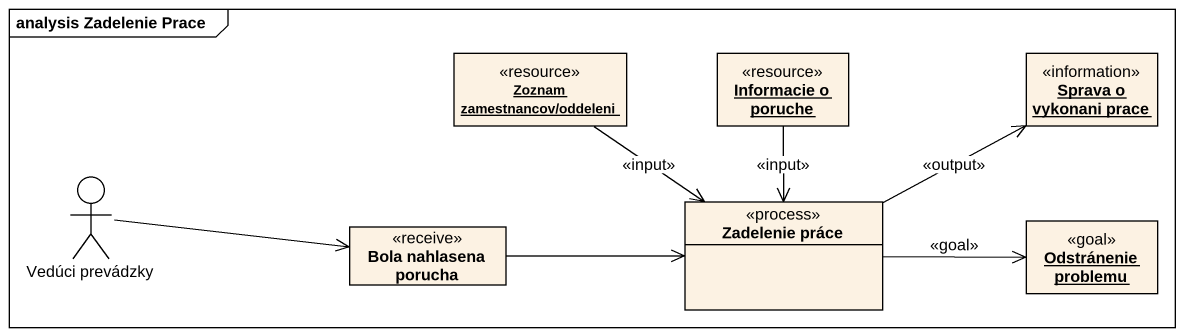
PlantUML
@startuml
mainframe analysis Zadelenie Prace
allowmixing
hide circle
hide empty members
object "Zoznam zamestnancov/oddeleni" as Zoznam_zamestnancov_oddeleni <<resource>>
object "Informacie o poruche" as Informacie_o_poruche <<resource>>
object "Sprava o vykonani prace" as Sprava_o_vykonani_prace <<information>>
actor "Vedúci prevádzky" as Vedúci_prevádzky
class "Zadelenie práce" as Zadelenie_práce <<process>>
class "Bola nahlasena porucha" as Bola_nahlasena_porucha <<receive>>
object "Odstránenie problemu" as Odstránenie_problemu <<goal>>
Zoznam_zamestnancov_oddeleni --> Zadelenie_práce : <<input>>
Informacie_o_poruche --> Zadelenie_práce : <<input>>
Vedúci_prevádzky -right-> Bola_nahlasena_porucha
Zadelenie_práce -right-> Sprava_o_vykonani_prace : <<output>>
Zadelenie_práce -right-> Odstránenie_problemu : <<goal>>
Bola_nahlasena_porucha -right-> Zadelenie_práce
@enduml
